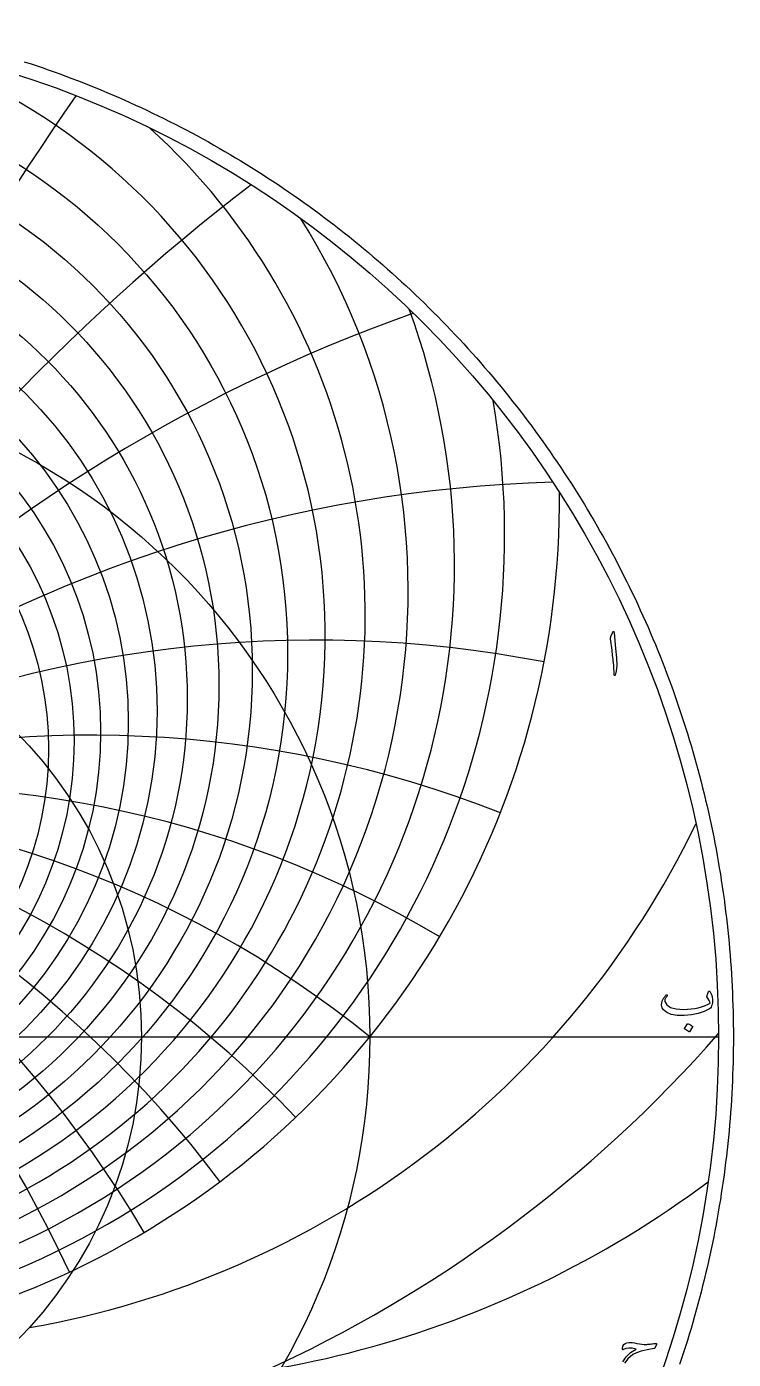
# Model space of a CAD drawing. Header units: millimetres. Extents: x -74 to 74, y -74 to 75.
# Drawn here: x 22.8 to 73.5, y -23.1 to 72.5 of the extents above; entities that cross this region are included whole.
import ezdxf

# ---------------------------------------------------------------- set-up
doc = ezdxf.new("R2010")
doc.units = ezdxf.units.MM
for name, color, linetype in [('CUT_OUTER', 1, 'Continuous'), ('ENGRAVE', 7, 'Continuous'), ('ENGRAVE_FINE', 8, 'Continuous'), ('TEXT', 5, 'Continuous')]:
    doc.layers.add(name, color=color, linetype=linetype)

msp = doc.modelspace()

# ---------------------------------------------------------------- linework, layer by layer
at = {"layer": 'CUT_OUTER'}
msp.add_lwpolyline([(22.6293, 69.9376), (23.058, 69.7974), (23.4858, 69.6546), (23.9127, 69.5092), (24.3388, 69.3612), (24.7639, 69.2106), (25.1881, 69.0573), (25.6114, 68.9014), (26.0337, 68.743), (26.455, 68.582), (26.8753, 68.4184), (27.2946, 68.2522), (27.7129, 68.0834), (28.1301, 67.9121), (28.5463, 67.7382), (28.9614, 67.5618), (29.3754, 67.3828), (29.7883, 67.2013), (30.2001, 67.0172), (30.6107, 66.8307), (31.0202, 66.6416), (31.4285, 66.45), (31.8356, 66.2559), (32.2416, 66.0593), (32.6463, 65.8602), (33.0498, 65.6587), (33.4521, 65.4547), (33.853, 65.2482), (34.2528, 65.0392), (34.6512, 64.8278), (35.0483, 64.614), (35.4441, 64.3977), (35.8386, 64.179), (36.2317, 63.9579), (36.6235, 63.7344), (37.0138, 63.5085), (37.4028, 63.2802), (37.7904, 63.0495), (38.1766, 62.8164), (38.5613, 62.581), (38.9445, 62.3432), (39.3263, 62.1031), (39.7067, 61.8606), (40.0855, 61.6158), (40.4628, 61.3687), (40.8386, 61.1193), (41.2128, 60.8675), (41.5855, 60.6135), (41.9567, 60.3572), (42.3262, 60.0986), (42.6942, 59.8378), (43.0605, 59.5747), (43.4253, 59.3093), (43.7884, 59.0418), (44.1498, 58.772), (44.5096, 58.5), (44.8677, 58.2258), (45.2241, 57.9494), (45.5789, 57.6708), (45.9319, 57.39), (46.2831, 57.1071), (46.6327, 56.8221), (46.9804, 56.5349), (47.3264, 56.2455), (47.6707, 55.9541), (48.0131, 55.6605), (48.3537, 55.3649), (48.6925, 55.0671), (49.0295, 54.7673), (49.3646, 54.4655), (49.6979, 54.1615), (50.0293, 53.8556), (50.3588, 53.5476), (50.6864, 53.2376), (51.0121, 52.9256), (51.3359, 52.6116), (51.6577, 52.2956), (51.9777, 51.9777), (52.2956, 51.6577), (52.6116, 51.3359), (52.9256, 51.0121), (53.2376, 50.6864), (53.5476, 50.3588), (53.8556, 50.0293), (54.1615, 49.6979), (54.4655, 49.3646), (54.7673, 49.0295), (55.0671, 48.6925), (55.3649, 48.3537), (55.6605, 48.0131), (55.9541, 47.6707), (56.2455, 47.3264), (56.5349, 46.9804), (56.8221, 46.6327), (57.1071, 46.2831), (57.39, 45.9319), (57.6708, 45.5789), (57.9494, 45.2241), (58.2258, 44.8677), (58.5, 44.5096), (58.772, 44.1498), (59.0418, 43.7884), (59.3093, 43.4253), (59.5747, 43.0605), (59.8378, 42.6942), (60.0986, 42.3262), (60.3572, 41.9567), (60.6135, 41.5855), (60.8675, 41.2128), (61.1193, 40.8386), (61.3687, 40.4628), (61.6158, 40.0855), (61.8606, 39.7067), (62.1031, 39.3263), (62.3432, 38.9445), (62.581, 38.5613), (62.8164, 38.1766), (63.0495, 37.7904), (63.2802, 37.4028), (63.5085, 37.0138), (63.7344, 36.6235), (63.9579, 36.2317), (64.179, 35.8386), (64.3977, 35.4441), (64.614, 35.0483), (64.8278, 34.6512), (65.0392, 34.2528), (65.2482, 33.853), (65.4547, 33.4521), (65.6587, 33.0498), (65.8602, 32.6463), (66.0593, 32.2416), (66.2559, 31.8356), (66.45, 31.4285), (66.6416, 31.0202), (66.8307, 30.6107), (67.0172, 30.2001), (67.2013, 29.7883), (67.3828, 29.3754), (67.5618, 28.9614), (67.7382, 28.5463), (67.9121, 28.1301), (68.0834, 27.7129), (68.2522, 27.2946), (68.4184, 26.8753), (68.582, 26.455), (68.743, 26.0337), (68.9014, 25.6114), (69.0573, 25.1881), (69.2106, 24.7639), (69.3612, 24.3388), (69.5092, 23.9127), (69.6546, 23.4858), (69.7974, 23.058), (69.9376, 22.6293), (70.0751, 22.1997), (70.21, 21.7693), (70.3423, 21.3381), (70.4719, 20.9061), (70.5988, 20.4733), (70.7231, 20.0397), (70.8448, 19.6054), (70.9637, 19.1703), (71.08, 18.7345), (71.1936, 18.298), (71.3046, 17.8609), (71.4128, 17.423), (71.5184, 16.9845), (71.6213, 16.5454), (71.7214, 16.1056), (71.8189, 15.6652), (71.9137, 15.2242), (72.0057, 14.7827), (72.0951, 14.3406), (72.1817, 13.898), (72.2656, 13.4548), (72.3468, 13.0111), (72.4253, 12.567), (72.501, 12.1224), (72.5741, 11.6773), (72.6443, 11.2317), (72.7119, 10.7858), (72.7767, 10.3394), (72.8388, 9.8927), (72.8981, 9.4456), (72.9547, 8.9981), (73.0085, 8.5503), (73.0596, 8.1022), (73.108, 7.6537), (73.1535, 7.205), (73.1964, 6.756), (73.2364, 6.3067), (73.2738, 5.8573), (73.3083, 5.4075), (73.3401, 4.9576), (73.3692, 4.5075), (73.3954, 4.0573), (73.419, 3.6068), (73.4397, 3.1563), (73.4577, 2.7056), (73.4729, 2.2548), (73.4854, 1.804), (73.495, 1.353), (73.502, 0.9021), (73.5061, 0.451), (73.5075, 0), (73.5061, -0.451), (73.502, -0.9021), (73.495, -1.353), (73.4854, -1.804), (73.4729, -2.2548), (73.4577, -2.7056), (73.4397, -3.1563), (73.419, -3.6068), (73.3954, -4.0573), (73.3692, -4.5075), (73.3401, -4.9576), (73.3083, -5.4075), (73.2738, -5.8573), (73.2364, -6.3067), (73.1964, -6.756), (73.1535, -7.205), (73.108, -7.6537), (73.0596, -8.1022), (73.0085, -8.5503), (72.9547, -8.9981), (72.8981, -9.4456), (72.8388, -9.8927), (72.7767, -10.3394), (72.7119, -10.7858), (72.6443, -11.2317), (72.5741, -11.6773), (72.501, -12.1224), (72.4253, -12.567), (72.3468, -13.0111), (72.2656, -13.4548), (72.1817, -13.898), (72.0951, -14.3406), (72.0057, -14.7827), (71.9137, -15.2242), (71.8189, -15.6652), (71.7214, -16.1056), (71.6213, -16.5454), (71.5184, -16.9845), (71.4128, -17.423), (71.3046, -17.8609), (71.1936, -18.298), (71.08, -18.7345), (70.9637, -19.1703), (70.8448, -19.6054), (70.7231, -20.0397), (70.5988, -20.4733), (70.4719, -20.9061), (70.3423, -21.3381), (70.21, -21.7693), (70.0751, -22.1997), (69.9376, -22.6293), (69.7974, -23.058), (69.6546, -23.4858)], dxfattribs=at)
at = {"layer": 'ENGRAVE'}
msp.add_lwpolyline([(-72.45, 0), (72.45, 0)], dxfattribs=at)
for centre, radius in [((0, 0), 72.45), ((0, 23.3689), 32.1586), ((0, 0), 47.425), ((0, 0), 31.0439)]:
    msp.add_circle(centre, radius, dxfattribs=at)
for centre, radius, start, end in [((0, 28.8094), 44.2187, 104.762326, 75.237674), ((0, 38.404), 61.0246, 179.387133, 0.612867), ((0, -58.565), 75.3591, 51, 129), ((0, -58.565), 75.3591, 51, 129), ((11.7287, 43.7721), 65.5949, 279.897105, 334.266125), ((27.9379, 48.3899), 73.2888, 263.168398, 306.663613)]:
    msp.add_arc(centre, radius, start, end, dxfattribs=at)
at = {"layer": 'ENGRAVE_FINE'}
for centre, radius in [((0, 27.4779), 41.5259), ((0, 26.2837), 38.9912), ((0, 25.2099), 36.5956), ((0, 24.2423), 34.3227), ((0, 22.5797), 30.0911), ((0, 21.866), 28.1096), ((0, 21.2202), 26.2048), ((0, 20.6361), 24.3685)]:
    msp.add_circle(centre, radius, dxfattribs=at)
for centre, radius, start, end in [((207.0474, -58.565), 220.3352, 145.101551, 170.385059), ((207.0474, -58.565), 220.3352, 145.101551, 170.385059), ((0, 30.2982), 47.0923, 132.219432, 47.780568), ((130.5257, -58.565), 150.7182, 127.433987, 165.43357), ((130.5257, -58.565), 150.7182, 127.433987, 165.43357), ((0, 31.9689), 50.1736, 147.797087, 32.202913), ((0, 33.851), 53.495, 159.954591, 20.045409), ((89.8094, -58.565), 117.2379, 109.56589, 160.302662), ((89.8094, -58.565), 117.2379, 109.56589, 160.302662), ((0, 35.9809), 57.0959, 170.269458, 9.730542), ((-63.2338, -58.565), 98.3743, 25.078922, 88.440652), ((-63.2338, -58.565), 98.3743, 25.078922, 88.440652), ((63.2338, -58.565), 98.3743, 91.559348, 154.921078), ((63.2338, -58.565), 98.3743, 91.559348, 154.921078), ((-43.5086, -58.565), 87.0172, 30.79319, 100.876652), ((-43.5086, -58.565), 87.0172, 30.79319, 100.876652), ((43.5086, -58.565), 87.0172, 79.123348, 149.20681), ((43.5086, -58.565), 87.0172, 79.123348, 149.20681), ((-27.4285, -58.565), 80.1955, 36.936769, 111.475271), ((-27.4285, -58.565), 80.1955, 36.936769, 111.475271), ((27.4285, -58.565), 80.1955, 68.524729, 143.063231), ((27.4285, -58.565), 80.1955, 68.524729, 143.063231), ((-13.2878, -58.565), 76.5216, 43.625537, 120.768969), ((-13.2878, -58.565), 76.5216, 43.625537, 120.768969), ((13.2878, -58.565), 76.5216, 59.231031, 136.374463), ((13.2878, -58.565), 76.5216, 59.231031, 136.374463), ((0, 63.7549), 96.3492, 221.240592, 318.759408)]:
    msp.add_arc(centre, radius, start, end, dxfattribs=at)
at = {"layer": 'TEXT'}
for points in [[(64.8322, 28.9746), (64.8759, 29.0592), (64.9111, 29.0889), (64.9376, 29.0637), (64.9556, 28.9837), (65.0607, 27.864), (65.1233, 27.1768), (65.1373, 26.6277), (65.1027, 26.217), (65.0196, 25.9445), (65.0045, 25.9222), (64.991, 25.9102), (64.9793, 25.9085), (64.9693, 25.9171), (64.9613, 25.9305), (64.9556, 25.9479), (64.9522, 25.9693), (64.9511, 25.9948), (64.9511, 26.1927), (64.9419, 26.4027), (64.9236, 26.6246), (64.8962, 26.8585), (64.8902, 26.9197), (64.8722, 27.0848), (64.8422, 27.3539), (64.8002, 27.7269), (64.6997, 28.5541), (64.6974, 28.5981), (64.6997, 28.6387), (64.7065, 28.6758), (64.718, 28.7095)], [(71.816, 3.2592), (71.8467, 3.2206), (71.8749, 3.1781), (71.9004, 3.1315), (71.9234, 3.0809), (71.9439, 3.0267), (71.9617, 2.969), (71.977, 2.9078), (71.9897, 2.8433), (72.0063, 2.7136), (72.0103, 2.5851), (72.0017, 2.4577), (71.9806, 2.3314), (71.9486, 2.2189), (71.9074, 2.128), (71.8572, 2.0589), (71.7978, 2.0115), (71.6092, 1.9118), (71.4093, 1.823), (71.1979, 1.745), (70.9751, 1.6779), (70.7409, 1.6222), (70.4952, 1.5785), (70.2381, 1.5467), (69.9696, 1.527), (69.4663, 1.5322), (69.0533, 1.6024), (68.7305, 1.7378), (68.498, 1.9384), (68.4026, 2.0952), (68.3586, 2.264), (68.366, 2.4448), (68.4249, 2.6376), (68.4447, 2.6792), (68.4677, 2.7216), (68.4938, 2.7649), (68.5231, 2.809), (68.5555, 2.854), (68.5911, 2.8998), (68.6298, 2.9466), (68.6717, 2.9941), (68.6857, 3.0075), (68.7002, 3.0158), (68.7154, 3.019), (68.7311, 3.017), (68.7416, 3.013), (68.7505, 3.0055), (68.7576, 2.9947), (68.7631, 2.9804), (68.7656, 2.967), (68.7642, 2.9541), (68.7588, 2.9418), (68.7493, 2.9301), (68.7102, 2.8836), (68.6751, 2.8353), (68.6439, 2.7853), (68.6168, 2.7336), (68.5982, 2.6842), (68.5882, 2.6365), (68.5868, 2.5905), (68.594, 2.5462), (68.7368, 2.2877), (69.0053, 2.1063), (69.3995, 2.0021), (69.9194, 1.9749), (70.2051, 1.9859), (70.4775, 2.0098), (70.7364, 2.0465), (70.982, 2.096), (71.2143, 2.1585), (71.4338, 2.2337), (71.6405, 2.3218), (71.8343, 2.4228), (71.8155, 2.5171), (71.7726, 2.6216), (71.7058, 2.7365), (71.6149, 2.8616), (71.6121, 2.8736), (71.6127, 2.8959), (71.6167, 2.9284), (71.6241, 2.9713), (71.6261, 2.9755), (71.6275, 2.9793), (71.6284, 2.9824), (71.6287, 2.985), (71.6435, 3.0432), (71.6652, 3.1084), (71.6938, 3.1804), (71.7292, 3.2592), (71.7449, 3.2832), (71.7646, 3.2912), (71.7883, 3.2832), (71.816, 3.2592)], [(70.221, 0.9329), (70.2267, 0.9386), (70.2347, 0.942), (70.245, 0.9432), (70.2576, 0.942), (70.3464, 0.906), (70.4301, 0.8621), (70.5086, 0.8101), (70.582, 0.7501), (70.5892, 0.7409), (70.5923, 0.7318), (70.5915, 0.7227), (70.5866, 0.7135), (70.3718, 0.3662), (70.3638, 0.3579), (70.3535, 0.3559), (70.341, 0.3602), (70.3261, 0.3707), (70.3133, 0.3799), (70.293, 0.3936), (70.2653, 0.4119), (70.2301, 0.4347), (70.187, 0.4622), (70.1353, 0.4941), (70.075, 0.5307), (70.0062, 0.5718), (69.997, 0.5787), (69.9925, 0.5856), (69.9925, 0.5924), (69.997, 0.5993)]]:
    msp.add_lwpolyline(points, close=True, dxfattribs=at)
msp.add_lwpolyline([(65.5857, -23.3105), (65.8199, -22.9389), (66.1387, -22.6318), (66.5421, -22.3893), (66.2564, -22.3347), (66.0073, -22.3219), (65.7948, -22.3507), (65.6188, -22.4213), (65.6034, -22.427), (65.5891, -22.4304), (65.576, -22.4316), (65.564, -22.4304), (65.554, -22.4267), (65.5469, -22.4202), (65.5426, -22.4107), (65.5412, -22.3984), (65.5474, -22.3416), (65.5571, -22.2853), (65.5703, -22.2296), (65.5869, -22.1745), (65.6451, -22.0674), (65.7377, -21.9883), (65.8645, -21.9371), (66.0256, -21.914), (66.1276, -21.9148), (66.2553, -21.9266), (66.4087, -21.9491), (66.5878, -21.9825), (66.7726, -22.016), (66.9431, -22.0385), (67.0993, -22.0502), (67.2413, -22.0511), (67.3096, -22.0481), (67.3819, -22.0437), (67.4581, -22.0378), (67.5384, -22.0305), (67.6226, -22.0215), (67.7109, -22.0105), (67.8032, -21.9975), (67.8994, -21.9825), (67.9546, -21.9808), (67.9874, -21.994), (67.998, -22.022), (67.9863, -22.0648), (67.9863, -22.0648), (67.8766, -22.3116), (67.8666, -22.3279), (67.8549, -22.3402), (67.8415, -22.3485), (67.8263, -22.3527), (67.3193, -22.4327), (66.8951, -22.531), (66.5538, -22.6475), (66.2953, -22.7824), (65.9328, -23.078), (65.7, -23.4028)], dxfattribs=at)

doc.saveas('drawing.dxf')
